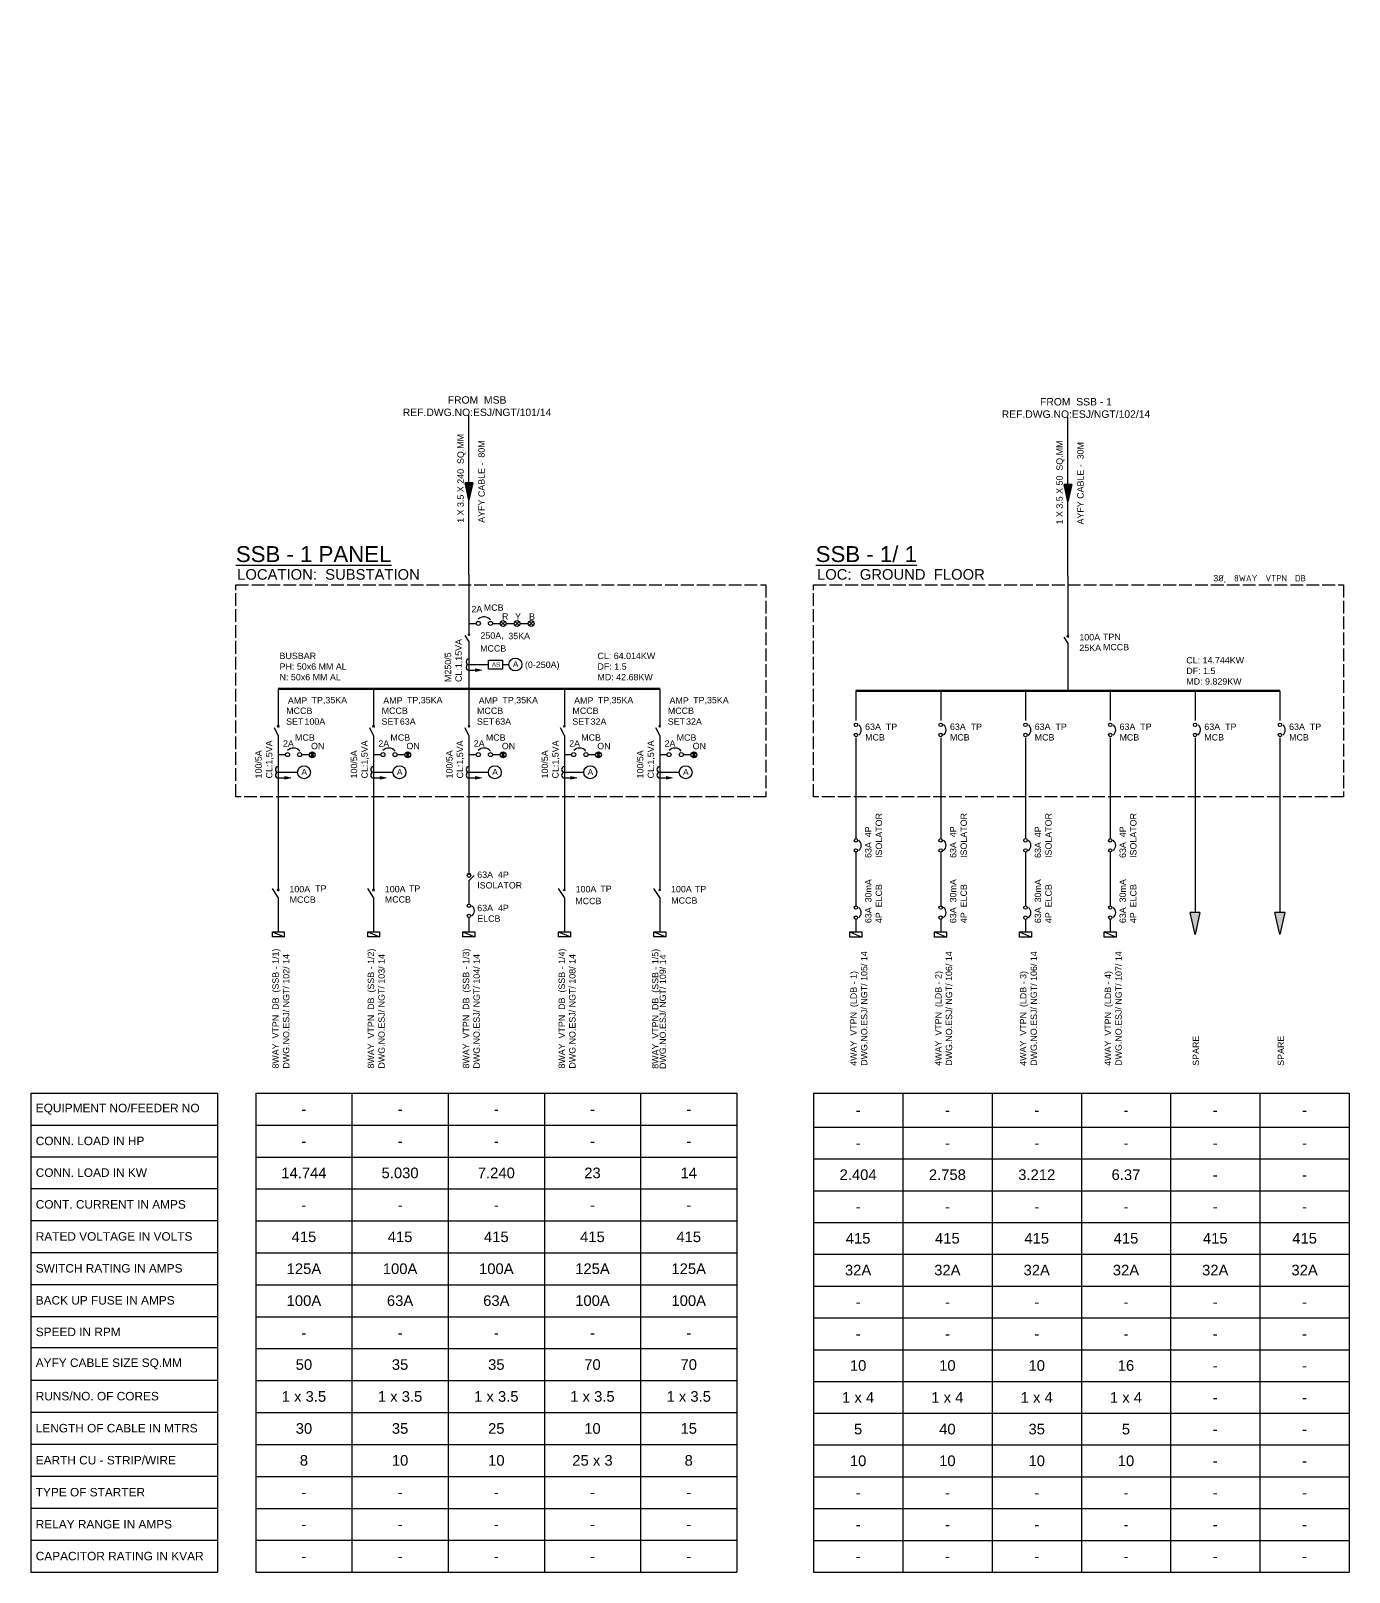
# Model space of a CAD drawing. Header units: millimetres. Extents: x 60 to 1303, y 100 to 1554.
import ezdxf

# ---------------------------------------------------------------- set-up
doc = ezdxf.new("R2010")
doc.units = ezdxf.units.MM
doc.linetypes.add('ACAD_ISO02W100', pattern=[15, 12, -3])
doc.layers.get('0').update_dxf_attribs({"plot": 0})
for name, color, linetype in [('Connection and Components', 1, 'Continuous'), ('Hatch', 18, 'Continuous'), ('Outline', 40, 'Continuous'), ('Table', 250, 'Continuous'), ('Text', 5, 'Continuous')]:
    doc.layers.add(name, color=color, linetype=linetype)
doc.styles.get("Standard").update_dxf_attribs({"font": 'arial.ttf'})

# ---------------------------------------------------------------- blocks, each defined once
blk = doc.blocks.new('arrow90deg')
for p, q in [((-1.48, 0.33), (-1.48, -0.33)), ((-1.48, 0.33), (0, 0)), ((0, 0), (-1.48, -0.33))]:
    blk.add_line(p, q)
blk = doc.blocks.new('*T6')
at = {"layer": 'Table', "color": 0, "linetype": 'ByBlock', "lineweight": -2, "transparency": 16777216}
for p, q in [((0, 0), (176.2, 0)), ((0, 0), (0, -451.9)), ((176.2, 0), (176.2, -451.9)), ((0, -30.2), (176.2, -30.2)), ((0, -60), (176.2, -60)), ((0, -89.9), (176.2, -89.9)), ((0, -120.1), (176.2, -120.1)), ((0, -150.3), (176.2, -150.3)), ((0, -180.4), (176.2, -180.4)), ((0, -210.6), (176.2, -210.6)), ((0, -240), (176.2, -240)), ((0, -270.8), (176.2, -270.8)), ((0, -301), (176.2, -301)), ((0, -331.2), (176.2, -331.2)), ((0, -361.4), (176.2, -361.4)), ((0, -391.6), (176.2, -391.6)), ((0, -421.7), (176.2, -421.7)), ((0, -451.9), (176.2, -451.9))]:
    blk.add_line(p, q, dxfattribs=at)
at = {"layer": 'Table', "color": 0, "transparency": 16777216, "char_height": 8, "width": 173.176, "attachment_point": 4}
for s, insert in [(' EQUIPMENT NO/FEEDER NO', (1.5, -15.1)), (' CONN. LOAD IN HP', (1.5, -45.1)), (' CONN. LOAD IN KW', (1.5, -75)), (' CONT. CURRENT IN AMPS', (1.5, -105)), (' RATED VOLTAGE IN VOLTS', (1.5, -135.2)), (' SWITCH RATING IN AMPS', (1.5, -165.3)), (' BACK UP FUSE IN AMPS', (1.5, -195.5)), (' SPEED IN RPM', (1.5, -225.3)), (' AYFY CABLE SIZE SQ.MM', (1.5, -255.4)), (' RUNS/NO. OF CORES', (1.5, -285.9)), (' LENGTH OF CABLE IN MTRS', (1.5, -316.1)), (' EARTH CU - STRIP/WIRE', (1.5, -346.3)), (' TYPE OF STARTER', (1.5, -376.5)), (' RELAY RANGE IN AMPS', (1.5, -406.7)), (' CAPACITOR RATING IN KVAR', (1.5, -436.8))]:
    blk.add_mtext(s, dxfattribs=dict(at, insert=insert))
blk = doc.blocks.new('*T7')
at = {"layer": 'Table', "color": 0, "linetype": 'ByBlock', "lineweight": -2, "transparency": 16777216}
for p, q in [((0, 0), (453.7, 0)), ((0, 0), (0, -451.9)), ((90.7, 0), (90.7, -451.9)), ((181.5, 0), (181.5, -451.9)), ((272.2, 0), (272.2, -451.9)), ((363, 0), (363, -451.9)), ((453.7, 0), (453.7, -451.9)), ((0, -30.1), (453.7, -30.1)), ((0, -60.3), (453.7, -60.3)), ((0, -90.4), (453.7, -90.4)), ((0, -120.5), (453.7, -120.5)), ((0, -150.6), (453.7, -150.6)), ((0, -180.8), (453.7, -180.8)), ((0, -210.9), (453.7, -210.9)), ((0, -241), (453.7, -241)), ((0, -271.2), (453.7, -271.2)), ((0, -301.3), (453.7, -301.3)), ((0, -331.4), (453.7, -331.4)), ((0, -361.5), (453.7, -361.5)), ((0, -391.7), (453.7, -391.7)), ((0, -421.8), (453.7, -421.8)), ((0, -451.9), (453.7, -451.9))]:
    blk.add_line(p, q, dxfattribs=at)
at = {"layer": 'Table', "color": 0, "transparency": 16777216, "char_height": 10, "width": 87.745, "attachment_point": 5}
for s, insert in [('-', (45.4, -15.1)), ('-', (136.1, -15.1)), ('-', (226.9, -15.1)), ('-', (317.6, -15.1)), ('-', (408.4, -15.1)), ('-', (45.4, -45.2)), ('-', (136.1, -45.2)), ('-', (226.9, -45.2)), ('-', (317.6, -45.2)), ('-', (408.4, -45.2)), ('14.744', (45.4, -75.3)), ('5.030', (136.1, -75.3)), ('7.240', (226.9, -75.3)), ('23', (317.6, -75.3)), ('14', (408.4, -75.3)), ('-', (45.4, -105.5)), ('-', (136.1, -105.5)), ('-', (226.9, -105.5)), ('-', (317.6, -105.5)), ('-', (408.4, -105.5)), ('415', (45.4, -135.6)), ('415', (136.1, -135.6)), ('415', (226.9, -135.6)), ('415', (317.6, -135.6)), ('415', (408.4, -135.6)), ('125A', (45.4, -165.7)), ('100A', (136.1, -165.7)), ('100A', (226.9, -165.7)), ('125A', (317.6, -165.7)), ('125A', (408.4, -165.7)), ('100A', (45.4, -195.8)), ('63A', (136.1, -195.8)), ('63A', (226.9, -195.8)), ('100A', (317.6, -195.8)), ('100A', (408.4, -195.8)), ('-', (45.4, -226)), ('-', (136.1, -226)), ('-', (226.9, -226)), ('-', (317.6, -226)), ('-', (408.4, -226)), ('50', (45.4, -256.1)), ('35', (136.1, -256.1)), ('35', (226.9, -256.1)), ('70', (317.6, -256.1)), ('70', (408.4, -256.1)), ('1 x 3.5', (45.4, -286.2)), ('1 x 3.5', (136.1, -286.2)), ('1 x 3.5', (226.9, -286.2)), ('1 x 3.5', (317.6, -286.2)), ('1 x 3.5', (408.4, -286.2)), ('30', (45.4, -316.4)), ('35', (136.1, -316.4)), ('25', (226.9, -316.4)), ('10', (317.6, -316.4)), ('15', (408.4, -316.4)), ('8', (45.4, -346.5)), ('10', (136.1, -346.5)), ('10', (226.9, -346.5)), ('25 x 3', (317.6, -346.5)), ('8', (408.4, -346.5)), ('-', (45.4, -376.6)), ('-', (136.1, -376.6)), ('-', (226.9, -376.6)), ('-', (317.6, -376.6)), ('-', (408.4, -376.6)), ('-', (45.4, -406.7)), ('-', (136.1, -406.7)), ('-', (226.9, -406.7)), ('-', (317.6, -406.7)), ('-', (408.4, -406.7)), ('-', (45.4, -436.9)), ('-', (136.1, -436.9)), ('-', (226.9, -436.9)), ('-', (317.6, -436.9)), ('-', (408.4, -436.9))]:
    blk.add_mtext(s, dxfattribs=dict(at, insert=insert))
blk = doc.blocks.new('*T8')
at = {"layer": 'Table', "color": 0, "linetype": 'ByBlock', "lineweight": -2, "transparency": 16777216}
for p, q in [((0, 0), (505.4, 0)), ((0, 0), (0, -451.9)), ((84.2, 0), (84.2, -451.9)), ((168.5, 0), (168.5, -451.9)), ((252.7, 0), (252.7, -451.9)), ((336.9, 0), (336.9, -451.9)), ((421.2, 0), (421.2, -451.9)), ((505.4, 0), (505.4, -451.9)), ((0, -32), (505.4, -32)), ((0, -62), (505.4, -62)), ((0, -92), (505.4, -92)), ((0, -122), (505.4, -122)), ((0, -152), (505.4, -152)), ((0, -182), (505.4, -182)), ((0, -212), (505.4, -212)), ((0, -242), (505.4, -242)), ((0, -272), (505.4, -272)), ((0, -302), (505.4, -302)), ((0, -331.9), (505.4, -331.9)), ((0, -361.9), (505.4, -361.9)), ((0, -391.9), (505.4, -391.9)), ((0, -421.9), (505.4, -421.9)), ((0, -451.9), (505.4, -451.9))]:
    blk.add_line(p, q, dxfattribs=at)
at = {"layer": 'Table', "color": 0, "transparency": 16777216, "char_height": 10, "width": 81.232, "attachment_point": 5}
for s, insert in [('-', (42.1, -16)), ('-', (126.3, -16)), ('-', (210.6, -16)), ('-', (294.8, -16)), ('-', (379, -16)), ('-', (463.3, -16)), ('-', (42.1, -47)), ('-', (126.3, -47)), ('-', (210.6, -47)), ('-', (294.8, -47)), ('-', (379, -47)), ('-', (463.3, -47)), ('2.404', (42.1, -77)), ('2.758', (126.3, -77)), ('3.212', (210.6, -77)), ('6.37', (294.8, -77)), ('-', (379, -77)), ('-', (463.3, -77)), ('-', (42.1, -107)), ('-', (126.3, -107)), ('-', (210.6, -107)), ('-', (294.8, -107)), ('-', (379, -107)), ('-', (463.3, -107)), ('415', (42.1, -137)), ('415', (126.3, -137)), ('415', (210.6, -137)), ('415', (294.8, -137)), ('415', (379, -137)), ('415', (463.3, -137)), ('32A', (42.1, -167)), ('32A', (126.3, -167)), ('32A', (210.6, -167)), ('32A', (294.8, -167)), ('32A', (379, -167)), ('32A', (463.3, -167)), ('-', (42.1, -197)), ('-', (126.3, -197)), ('-', (210.6, -197)), ('-', (294.8, -197)), ('-', (379, -197)), ('-', (463.3, -197)), ('-', (42.1, -227)), ('-', (126.3, -227)), ('-', (210.6, -227)), ('-', (294.8, -227)), ('-', (379, -227)), ('-', (463.3, -227)), ('10', (42.1, -257)), ('10', (126.3, -257)), ('10', (210.6, -257)), ('16', (294.8, -257)), ('-', (379, -257)), ('-', (463.3, -257)), ('1 x 4', (42.1, -287)), ('1 x 4', (126.3, -287)), ('1 x 4', (210.6, -287)), ('1 x 4', (294.8, -287)), ('-', (379, -287)), ('-', (463.3, -287)), ('5', (42.1, -317)), ('40', (126.3, -317)), ('35', (210.6, -317)), ('5', (294.8, -317)), ('-', (379, -317)), ('-', (463.3, -317)), ('10', (42.1, -346.9)), ('10', (126.3, -346.9)), ('10', (210.6, -346.9)), ('10', (294.8, -346.9)), ('-', (379, -346.9)), ('-', (463.3, -346.9)), ('-', (42.1, -376.9)), ('-', (126.3, -376.9)), ('-', (210.6, -376.9)), ('-', (294.8, -376.9)), ('-', (379, -376.9)), ('-', (463.3, -376.9)), ('-', (42.1, -406.9)), ('-', (126.3, -406.9)), ('-', (210.6, -406.9)), ('-', (294.8, -406.9)), ('-', (379, -406.9)), ('-', (463.3, -406.9)), ('-', (42.1, -436.9)), ('-', (126.3, -436.9)), ('-', (210.6, -436.9)), ('-', (294.8, -436.9)), ('-', (379, -436.9)), ('-', (463.3, -436.9))]:
    blk.add_mtext(s, dxfattribs=dict(at, insert=insert))

msp = doc.modelspace()

# ---------------------------------------------------------------- hatches: boundary and pattern name
h = msp.add_hatch()
h.set_pattern_fill('ANSI31', color=256, scale=140)
h.set_pattern_definition([(45, (-1628.418, -868.074), (-12.37437, 12.37437), [])])
h.paths.add_polyline_path([(508.5, 1553.4, 0.42523), (504.6, 1553.4), (506.6, 1551.5)])
h.paths.add_polyline_path([(506.6, 1551.5), (504.6, 1549.6, 0.42523), (508.5, 1549.6)])
h = msp.add_hatch()
h.set_pattern_fill('ANSI31', color=256, scale=140)
h.set_pattern_definition([(45, (-1808.418, -969.74), (-12.37437, 12.37437), [])])
h.paths.add_polyline_path([(327.2, 869.3), (325.2, 871.2), (323.2, 869.3, 0.42523)])
h = msp.add_hatch()
h.set_pattern_fill('ANSI31', color=256, scale=140)
h.set_pattern_definition([(45, (-1718.418, -969.74), (-12.37437, 12.37437), [])])
h.paths.add_polyline_path([(417.2, 869.3), (415.2, 871.2), (413.2, 869.3, 0.42523)])
h = msp.add_hatch()
h.set_pattern_fill('ANSI31', color=256, scale=140)
h.set_pattern_definition([(45, (-1628.418, -969.74), (-12.37437, 12.37437), [])])
h.paths.add_polyline_path([(507.2, 869.3), (505.2, 871.2), (503.2, 869.3, 0.42523)])
h = msp.add_hatch()
h.set_pattern_fill('ANSI31', color=256, scale=140)
h.set_pattern_definition([(45, (-1538.418, -969.74), (-12.37437, 12.37437), [])])
h.paths.add_polyline_path([(597.2, 869.3), (595.2, 871.2), (593.2, 869.3, 0.42523)])
h = msp.add_hatch()
h.set_pattern_fill('ANSI31', color=256, scale=140)
h.set_pattern_definition([(45, (-1448.418, -969.74), (-12.37437, 12.37437), [])])
h.paths.add_polyline_path([(687.2, 869.3), (685.2, 871.2), (683.2, 869.3, 0.42523)])
at = {"layer": 'Hatch', "lineweight": 158}
h = msp.add_hatch(color=250, dxfattribs=at)
h.dxf.hatch_style = 1
h.paths.add_polyline_path([(476.6, 1127.7), (469.4, 1127.7), (473, 1111.4)])
h = msp.add_hatch(color=250, dxfattribs=at)
h.dxf.hatch_style = 1
h.paths.add_polyline_path([(1041.6, 1126.1), (1034.4, 1126.1), (1038, 1109.8)])
at = {"layer": 'Hatch'}
h = msp.add_hatch(color=250, dxfattribs=at)
h.dxf.hatch_style = 1
h.paths.add_polyline_path([(479.3, 952.3), (479.3, 949.8), (484.8, 951)])
h = msp.add_hatch(color=250, dxfattribs=at)
h.dxf.hatch_style = 1
h.paths.add_polyline_path([(323.2, 873.2), (325.2, 871.2), (327.2, 873.2, 0.42523)])
h.paths.add_polyline_path([(327.2, 869.3), (325.2, 871.2), (323.2, 869.3, 0.42523)])
h = msp.add_hatch(color=250, dxfattribs=at)
h.dxf.hatch_style = 1
h.paths.add_polyline_path([(413.2, 873.2), (415.2, 871.2), (417.2, 873.2, 0.42523)])
h.paths.add_polyline_path([(417.2, 869.3), (415.2, 871.2), (413.2, 869.3, 0.42523)])
h = msp.add_hatch(color=250, dxfattribs=at)
h.dxf.hatch_style = 1
h.paths.add_polyline_path([(503.2, 873.2), (505.2, 871.2), (507.2, 873.2, 0.42523)])
h.paths.add_polyline_path([(507.2, 869.3), (505.2, 871.2), (503.2, 869.3, 0.42523)])
h = msp.add_hatch(color=250, dxfattribs=at)
h.dxf.hatch_style = 1
h.paths.add_polyline_path([(593.2, 873.2), (595.2, 871.2), (597.2, 873.2, 0.42523)])
h.paths.add_polyline_path([(597.2, 869.3), (595.2, 871.2), (593.2, 869.3, 0.42523)])
h = msp.add_hatch(color=250, dxfattribs=at)
h.dxf.hatch_style = 1
h.paths.add_polyline_path([(683.2, 873.2), (685.2, 871.2), (687.2, 873.2, 0.42523)])
h.paths.add_polyline_path([(687.2, 869.3), (685.2, 871.2), (683.2, 869.3, 0.42523)])
h = msp.add_hatch(color=250, dxfattribs=at)
h.dxf.hatch_style = 1
h.paths.add_polyline_path([(299.3, 850.6), (299.3, 848.1), (304.8, 849.4)])
h = msp.add_hatch(color=250, dxfattribs=at)
h.dxf.hatch_style = 1
h.paths.add_polyline_path([(389.3, 850.6), (389.3, 848.1), (394.8, 849.4)])
h = msp.add_hatch(color=250, dxfattribs=at)
h.dxf.hatch_style = 1
h.paths.add_polyline_path([(479.3, 850.6), (479.3, 848.1), (484.8, 849.4)])
h = msp.add_hatch(color=250, dxfattribs=at)
h.dxf.hatch_style = 1
h.paths.add_polyline_path([(569.3, 850.6), (569.3, 848.1), (574.8, 849.4)])
h = msp.add_hatch(color=250, dxfattribs=at)
h.dxf.hatch_style = 1
h.paths.add_polyline_path([(659.3, 850.6), (659.3, 848.1), (664.8, 849.4)])
at = {"layer": 'Hatch', "lineweight": 158}
h = msp.add_hatch(color=250, dxfattribs=at)
h.dxf.hatch_style = 1
h.paths.add_polyline_path([(1158, 701.7), (1162.6, 722.5), (1153.4, 722.5)])
h = msp.add_hatch(color=250, dxfattribs=at)
h.dxf.hatch_style = 1
h.paths.add_polyline_path([(1242.5, 722.5), (1233.4, 722.5), (1238, 701.7)])

# ---------------------------------------------------------------- linework, layer by layer
at = {"layer": 'Connection and Components'}
for p, q in [((473, 1127.7), (473, 1191.4)), ((1038, 1126.1), (1038, 1189.8)), ((473, 1041.4), (473, 1111.4)), ((1038, 1039.8), (1038, 1109.8)), ((473, 1041.4), (473, 984.6)), ((1038, 1039.8), (1038, 982.9)), ((473, 995.2), (479.9, 995.2)), ((495.2, 995.2), (502.5, 995.2)), ((503.2, 997), (507.2, 993.2)), ((507.2, 997), (503.2, 993.2)), ((508, 995.1), (515.7, 995.1)), ((516.5, 997), (520.4, 993.2)), ((520.4, 997), (516.5, 993.2)), ((521.2, 995.1), (528.9, 995.1)), ((529.7, 997), (533.7, 993.2)), ((533.7, 997), (529.7, 993.2)), ((473, 978.5), (469.4, 983.7)), ((472.1, 985.4), (473.8, 983.8)), ((473.8, 985.4), (472.1, 983.8)), ((473, 978.5), (473, 933.3)), ((1038, 976.8), (1034.4, 982.1)), ((1037.1, 983.7), (1038.8, 982.2)), ((1038.8, 983.7), (1037.1, 982.2)), ((1038, 976.8), (1038, 931.6)), ((473, 956.4), (491.3, 956.4)), ((473, 951), (479.3, 951)), ((504.7, 956.4), (510.7, 956.4)), ((293, 933.3), (293, 898.1)), ((383, 933.3), (383, 898.1)), ((473, 933.3), (473, 898.1)), ((563, 933.3), (563, 898.1)), ((653, 933.3), (653, 898.1)), ((838, 931.6), (838, 903.6)), ((918, 931.6), (918, 903.6)), ((998, 931.6), (998, 903.6)), ((1078, 931.6), (1078, 903.6)), ((1158, 931.6), (1158, 903.6)), ((1238, 931.6), (1238, 903.6)), ((293, 889.4), (289.4, 896.7)), ((292.1, 898.8), (293.8, 897.3)), ((293.8, 898.8), (292.1, 897.3)), ((293, 889.4), (293, 831.6)), ((383, 889.4), (379.4, 896.7)), ((382.1, 898.8), (383.8, 897.3)), ((383.8, 898.8), (382.1, 897.3)), ((383, 889.4), (383, 831.6)), ((473, 889.4), (469.4, 896.7)), ((472.1, 898.8), (473.8, 897.3)), ((473.8, 898.8), (472.1, 897.3)), ((473, 889.4), (473, 831.6)), ((563, 889.4), (559.4, 896.7)), ((562.1, 898.8), (563.8, 897.3)), ((563.8, 898.8), (562.1, 897.3)), ((563, 889.4), (563, 831.6)), ((653, 889.4), (649.4, 896.7)), ((652.1, 898.8), (653.8, 897.3)), ((653.8, 898.8), (652.1, 897.3)), ((653, 889.4), (653, 831.6)), ((838, 887.3), (838, 792.1)), ((918, 887.3), (918, 792.1)), ((998, 887.3), (998, 792.1)), ((1078, 887.3), (1078, 792.1)), ((1158, 887.3), (1158, 722.5)), ((1238, 887.3), (1238, 722.5)), ((323.2, 873.2), (327.2, 869.3)), ((327.2, 873.2), (323.2, 869.3)), ((413.2, 873.2), (417.2, 869.3)), ((417.2, 873.2), (413.2, 869.3)), ((503.2, 873.2), (507.2, 869.3)), ((507.2, 873.2), (503.2, 869.3)), ((593.2, 873.2), (597.2, 869.3)), ((597.2, 873.2), (593.2, 869.3)), ((683.2, 873.2), (687.2, 869.3)), ((687.2, 873.2), (683.2, 869.3)), ((293, 871.4), (299.9, 871.4)), ((315.2, 871.4), (322.5, 871.4)), ((383, 871.4), (389.9, 871.4)), ((405.2, 871.4), (412.5, 871.4)), ((473, 871.4), (479.9, 871.4)), ((495.2, 871.4), (502.5, 871.4)), ((563, 871.4), (569.9, 871.4)), ((585.2, 871.4), (592.5, 871.4)), ((653, 871.4), (659.9, 871.4)), ((675.2, 871.4), (682.5, 871.4)), ((293, 854.7), (311.3, 854.7)), ((293, 849.4), (299.3, 849.4)), ((383, 854.7), (401.3, 854.7)), ((383, 849.4), (389.3, 849.4)), ((473, 854.7), (491.3, 854.7)), ((473, 849.4), (479.3, 849.4)), ((563, 854.7), (581.3, 854.7)), ((563, 849.4), (569.3, 849.4)), ((653, 854.7), (671.3, 854.7)), ((653, 849.4), (659.3, 849.4)), ((293, 831.6), (293, 743.8)), ((383, 831.6), (383, 743.8)), ((473, 831.6), (473, 758.8)), ((563, 831.6), (563, 743.8)), ((653, 831.6), (653, 743.8)), ((838, 779.4), (838, 728.8)), ((918, 779.4), (918, 728.8)), ((998, 779.4), (998, 728.8)), ((1078, 779.4), (1078, 728.8)), ((471.4, 758.8), (474.6, 758.8)), ((473, 752.4), (477.9, 757.3)), ((293, 736.5), (287.5, 745.1)), ((292.1, 744.6), (293.8, 743)), ((293.8, 744.6), (292.1, 743)), ((383, 736.5), (377.5, 745.1)), ((382.1, 744.6), (383.8, 743)), ((383.8, 744.6), (382.1, 743)), ((473, 752.4), (473, 752.4)), ((473, 752.4), (473, 730.4)), ((563, 736.5), (557.5, 745.1)), ((562.1, 744.6), (563.8, 743)), ((563.8, 744.6), (562.1, 743)), ((653, 736.5), (647.5, 745.1)), ((652.1, 744.6), (653.8, 743)), ((653.8, 744.6), (652.1, 743)), ((293, 736.5), (293, 704.3)), ((383, 736.5), (383, 704.3)), ((563, 736.5), (563, 704.3)), ((653, 736.5), (653, 704.3)), ((473, 717.6), (473, 704.3)), ((838, 716), (838, 704.1)), ((918, 716), (918, 704.1)), ((998, 716), (998, 704.1)), ((1078, 716), (1078, 704.1)), ((287.5, 704.3), (298.7, 699.5)), ((377.5, 704.3), (388.7, 699.5)), ((467.3, 704.3), (478.6, 699.5)), ((557.5, 704.3), (568.7, 699.5)), ((647.5, 704.3), (658.7, 699.5)), ((832.3, 704.1), (843.6, 699.3)), ((912.3, 704.1), (923.6, 699.3)), ((992.3, 704.1), (1003.6, 699.3)), ((1072.3, 704.1), (1083.6, 699.3))]:
    msp.add_line(p, q, dxfattribs=at)
at = {"layer": 'Connection and Components', "lineweight": 50}
for p, q in [((293, 933.3), (653, 933.3)), ((838, 931.6), (1238, 931.6))]:
    msp.add_line(p, q, dxfattribs=at)
at = {"layer": 'Connection and Components'}
for points in [[(491.3, 960.6), (504.7, 960.6), (504.7, 952.1), (491.3, 952.1)], [(287.5, 704.3), (298.7, 704.3), (298.7, 699.5), (287.5, 699.5)], [(377.5, 704.3), (388.7, 704.3), (388.7, 699.5), (377.5, 699.5)], [(467.3, 704.3), (478.6, 704.3), (478.6, 699.5), (467.3, 699.5)], [(557.5, 704.3), (568.7, 704.3), (568.7, 699.5), (557.5, 699.5)], [(647.5, 704.3), (658.7, 704.3), (658.7, 699.5), (647.5, 699.5)], [(832.3, 704.1), (843.6, 704.1), (843.6, 699.3), (832.3, 699.3)], [(912.3, 704.1), (923.6, 704.1), (923.6, 699.3), (912.3, 699.3)], [(992.3, 704.1), (1003.6, 704.1), (1003.6, 699.3), (992.3, 699.3)], [(1072.3, 704.1), (1083.6, 704.1), (1083.6, 699.3), (1072.3, 699.3)]]:
    msp.add_lwpolyline(points, close=True, dxfattribs=at)
for centre, radius in [((481.8, 995.2), 1.93), ((493.3, 995.2), 1.93), ((505.2, 995.1), 2.75), ((518.4, 995.1), 2.75), ((531.7, 995.1), 2.75), ((516.8, 956.4), 6.1), ((838, 899.5), 1.61), ((838, 889.9), 1.61), ((918, 899.5), 1.61), ((918, 889.9), 1.61), ((998, 899.5), 1.61), ((998, 889.9), 1.61), ((1078, 899.5), 1.61), ((1078, 889.9), 1.61), ((1158, 899.5), 1.61), ((1158, 889.9), 1.61), ((1238, 899.5), 1.61), ((1238, 889.9), 1.61), ((301.8, 871.4), 1.93), ((313.3, 871.4), 1.93), ((325.2, 871.2), 2.75), ((391.8, 871.4), 1.93), ((403.3, 871.4), 1.93), ((415.2, 871.2), 2.75), ((481.8, 871.4), 1.93), ((493.3, 871.4), 1.93), ((505.2, 871.2), 2.75), ((571.8, 871.4), 1.93), ((583.3, 871.4), 1.93), ((595.2, 871.2), 2.75), ((661.8, 871.4), 1.93), ((673.3, 871.4), 1.93), ((685.2, 871.2), 2.75), ((317.4, 854.8), 6.1), ((407.4, 854.8), 6.1), ((497.4, 854.8), 6.1), ((587.4, 854.8), 6.1), ((677.4, 854.8), 6.1), ((838, 790.5), 1.61), ((918, 790.5), 1.61), ((998, 790.5), 1.61), ((1078, 790.5), 1.61), ((838, 781), 1.61), ((918, 781), 1.61), ((998, 781), 1.61), ((1078, 781), 1.61), ((473, 757.2), 1.61), ((473, 728.8), 1.61), ((838, 727.1), 1.61), ((918, 727.1), 1.61), ((998, 727.1), 1.61), ((1078, 727.1), 1.61), ((473, 719.2), 1.61), ((838, 717.6), 1.61), ((918, 717.6), 1.61), ((998, 717.6), 1.61), ((1078, 717.6), 1.61)]:
    msp.add_circle(centre, radius, dxfattribs=at)
for centre, radius, start, end in [((487.3, 993.8), 7.59, 37.9069, 136.2509), ((473, 959), 2.66, 90, 270), ((473, 953.7), 2.66, 90, 270), ((837.1, 894.7), 6, 306.4698, 52.1468), ((917.1, 894.7), 6, 306.4698, 52.1468), ((997.1, 894.7), 6, 306.4698, 52.1468), ((1077.1, 894.7), 6, 306.4698, 52.1468), ((1157.1, 894.7), 6, 306.4698, 52.1468), ((1237.1, 894.7), 6, 306.4698, 52.1468), ((307.3, 870), 7.59, 37.9069, 136.2509), ((397.3, 870), 7.59, 37.9069, 136.2509), ((487.3, 870), 7.59, 37.9069, 136.2509), ((577.3, 870), 7.59, 37.9069, 136.2509), ((667.3, 870), 7.59, 37.9069, 136.2509), ((293, 857.4), 2.66, 90, 270), ((383, 857.4), 2.66, 90, 270), ((473, 857.4), 2.66, 90, 270), ((563, 857.4), 2.66, 90, 270), ((653, 857.4), 2.66, 90, 270), ((293, 852), 2.66, 90, 270), ((383, 852), 2.66, 90, 270), ((473, 852), 2.66, 90, 270), ((563, 852), 2.66, 90, 270), ((653, 852), 2.66, 90, 270), ((837.1, 785.8), 6, 306.4698, 52.1468), ((917.1, 785.8), 6, 306.4698, 52.1468), ((997.1, 785.8), 6, 306.4698, 52.1468), ((1077.1, 785.8), 6, 306.4698, 52.1468), ((472.1, 724.1), 6, 306.4698, 52.1468), ((837.1, 722.4), 6, 306.4698, 52.1468), ((917.1, 722.4), 6, 306.4698, 52.1468), ((997.1, 722.4), 6, 306.4698, 52.1468), ((1077.1, 722.4), 6, 306.4698, 52.1468)]:
    msp.add_arc(centre, radius, start, end, dxfattribs=at)
at = {"layer": 'Outline', "linetype": 'ACAD_ISO02W100'}
for points in [[(253, 1031.6), (753, 1031.6), (753, 831.6), (253, 831.6)], [(798, 1031.6), (1298, 1031.6), (1298, 831.6), (798, 831.6)]]:
    msp.add_lwpolyline(points, close=True, dxfattribs=at)

# ---------------------------------------------------------------- block references
for name, p in [('*T6', (59.7, 552)), ('*T7', (271.9, 552)), ('*T8', (798, 552))]:
    msp.add_blockref(name, p)
at = {"layer": 'Connection and Components', "xscale": 3.757190204981267, "yscale": 3.757190204981267, "zscale": 3.757190204981267}
msp.add_blockref('arrow90deg', (484.8, 951), dxfattribs=at)
at = {"layer": 'Hatch', "lineweight": 158, "rotation": 270}
for p, xscale, yscale, zscale in [((473, 1111.4), 11, 11, 11), ((1038, 1109.8), 11, 11, 11), ((1158, 701.7), 14, 14, 14), ((1238, 701.7), 14, 14, 14)]:
    msp.add_blockref('arrow90deg', p, dxfattribs=dict(at, xscale=xscale, yscale=yscale, zscale=zscale))
at = {"layer": 'Hatch', "xscale": 3.757190204981267, "yscale": 3.757190204981267, "zscale": 3.757190204981267}
for p in [(304.8, 849.4), (394.8, 849.4), (484.8, 849.4), (574.8, 849.4), (664.8, 849.4)]:
    msp.add_blockref('arrow90deg', p, dxfattribs=at)

# ---------------------------------------------------------------- texts
at = {"layer": 'Text', "color": 219, "true_color": 0x642165}
for s, p in [('%%USSB - 1 PANEL', (253.1, 1053.1)), ('%%USSB - 1/ 1', (800.1, 1053.1))]:
    msp.add_text(s, height=15, dxfattribs=at).set_placement(p)
at = {"layer": 'Text', "lineweight": 158}
for s, p in [('8WAY  VTPN  DB  (SSB - 1/5)', (651.7, 575)), ('DWG.NO.ESJ/ NGT/ 109/ 14', (658.8, 574.8))]:
    msp.add_text(s, height=6, rotation=90, dxfattribs=at).set_placement(p)
at = {"layer": 'Text', "lineweight": 158, "attachment_point": 1}
for s, width, gutter_width, insert, char_height in [('\\pxqc;FROM  MSB\\PREF.DWG.NO:ESJ/NGT/101/14', 166.064, 91.5, (397.6, 1209.5), 7), ('\\pxqc;FROM  SSB - 1\\PREF.DWG.NO:ESJ/NGT/102/14', 166.064, 91.5, (962.6, 1207.8), 7), ('LOCATION:  SUBSTATION', 175.351, 12.5, (254.3, 1046.4), 10), ('LOC:  GROUND  FLOOR', 160.07, 12.5, (801.3, 1046.4), 10), ('3{\\fISOCPEUR|b0|i0|c0|p34;%%C,  8WAY  VTPN  DB}', 112.645, 91.5, (1175.2, 1040.8), 6), ('25KA', 13.919, 91.5, (1048.8, 975.1), 6), ('BUSBAR\\PPH: 50x6 MM AL\\PN: 50x6 MM AL', 80.431, 91.5, (294.3, 967.5), 6), ('CL: 64.014KW\\PDF: 1.5\\PMD: 42.68KW', 57.572, 91.5, (594.2, 967.5), 6), ('CL: 14.744KW\\PDF: 1.5\\PMD: 9.829KW', 57.572, 91.5, (1149.7, 963.4), 6), ('AS', 9.887, 12.5, (494.6, 958.5), 4.2), ('(0-250A)', 21.199, 12.5, (525.8, 959.2), 6)]:
    msp.add_mtext_dynamic_manual_height_columns(s, width=width, gutter_width=gutter_width, heights=[0], dxfattribs=dict(at, insert=insert, char_height=char_height))
at = {"layer": 'Text', "lineweight": 158, "char_height": 6, "attachment_point": 1, "rotation": 90}
for s, width, gutter_width, insert in [('1 X 3.5 X 240  SQ.MM', 104.935, 12.5, (462.1, 1090.1)), ('AYFY CABLE -  80M', 95.632, 12.5, (481.8, 1090.1)), ('1 X 3.5 X 50  SQ.MM', 104.935, 12.5, (1027.1, 1088.5)), ('AYFY CABLE -  30M', 95.632, 12.5, (1046.8, 1088.5)), ('SPARE', 95.103, 91.5, (1155.7, 577.8)), ('SPARE', 95.103, 91.5, (1235.9, 577.8))]:
    msp.add_mtext_dynamic_manual_height_columns(s, width=width, gutter_width=gutter_width, heights=[0], dxfattribs=dict(at, insert=insert))
at = {"layer": 'Text', "attachment_point": 1}
for s, width, gutter_width, insert, char_height in [('2A', 7.484, 21, (475.3, 1011.7), 6), ('R', 5.88, 21, (504.1, 1004.7), 6), ('Y', 5.88, 21, (516.5, 1004.7), 6), ('B', 5.88, 21, (529.7, 1004.7), 6), ('A', 4.035, 140, (514.4, 959.5), 5.6), ('63A  TP\\PMCB', 29.793, 21, (846.7, 900.7), 6), ('63A  TP\\PMCB', 36.537, 21, (926.7, 900.7), 6), ('63A  TP\\PMCB', 35.847, 21, (1006.7, 900.7), 6), ('63A  TP\\PMCB', 35.157, 21, (1086.7, 900.7), 6), ('63A  TP\\PMCB', 32.045, 21, (1166.7, 900.7), 6), ('63A  TP\\PMCB', 33.171, 21, (1246.7, 900.7), 6), ('2A', 7.484, 21, (297.5, 884.9), 6), ('ON', 5.88, 21, (324, 882.5), 6), ('2A', 7.484, 21, (387.5, 884.9), 6), ('ON', 5.88, 21, (414, 882.5), 6), ('2A', 7.484, 21, (477.5, 884.9), 6), ('ON', 5.88, 21, (504, 882.5), 6), ('2A', 7.484, 21, (567.5, 884.9), 6), ('ON', 5.88, 21, (594, 882.5), 6), ('2A', 7.484, 21, (657.5, 884.9), 6), ('ON', 5.88, 21, (684, 882.5), 6), ('A', 4.035, 140, (315, 857.8), 5.6), ('A', 4.035, 140, (405, 857.8), 5.6), ('A', 4.035, 140, (495, 857.8), 5.6), ('A', 4.035, 140, (585, 857.8), 5.6), ('A', 4.035, 140, (675, 857.8), 5.6), ('63A  4P\\PISOLATOR', 34.163, 21, (480.8, 761.1), 6), ('63A  4P\\PELCB', 34.9, 21, (480.8, 729.7), 6)]:
    msp.add_mtext_dynamic_manual_height_columns(s, width=width, gutter_width=gutter_width, heights=[0], dxfattribs=dict(at, insert=insert, char_height=char_height))
at = {"layer": 'Text', "char_height": 6, "attachment_point": 1, "rotation": 90}
for s, width, gutter_width, insert in [('M250/5\\PCL:1,15VA', 28.485, 140, (450.2, 939.9)), ('100/5A\\PCL:1,5VA', 28.485, 140, (271.5, 848.9)), ('100/5A\\PCL:1,5VA', 28.485, 140, (361.5, 848.9)), ('100/5A\\PCL:1,5VA', 28.485, 140, (451.5, 848.9)), ('100/5A\\PCL:1,5VA', 28.485, 140, (541.5, 848.9)), ('100/5A\\PCL:1,5VA', 28.485, 140, (631.5, 848.9)), ('63A  4P\\PISOLATOR', 57.497, 21, (846.7, 773.9)), ('63A  4P\\PISOLATOR', 57.497, 21, (926.7, 773.9)), ('63A  4P\\PISOLATOR', 57.497, 21, (1006.7, 773.9)), ('63A  4P\\PISOLATOR', 57.497, 21, (1086.7, 773.9)), ('63A  30mA\\P4P  ELCB', 46.983, 21, (846.7, 712.4)), ('63A  30mA\\P4P  ELCB', 46.983, 21, (926.7, 712.4)), ('63A  30mA\\P4P  ELCB', 46.983, 21, (1006.7, 712.4)), ('63A  30mA\\P4P  ELCB', 46.983, 21, (1086.7, 712.4)), ('8WAY  VTPN  DB  (SSB - 1/1)\\PDWG.NO.ESJ/ NGT/ 102/ 14', 141.637, 21, (287.5, 575.2)), ('8WAY  VTPN  DB  (SSB - 1/2)\\PDWG.NO.ESJ/ NGT/ 103/ 14', 141.637, 21, (377.5, 575.2)), ('8WAY  VTPN  DB  (SSB - 1/3)\\PDWG.NO.ESJ/ NGT/ 104/ 14', 141.637, 21, (467.2, 575.2)), ('8WAY  VTPN  DB  (SSB - 1/4)\\PDWG.NO.ESJ/ NGT/ 108/ 14', 141.637, 21, (557.5, 575.2)), ('4WAY  VTPN  (LDB - 1)\\PDWG.NO.ESJ/ NGT/ 105/ 14', 141.637, 21, (832.8, 577.8)), ('4WAY  VTPN  (LDB - 2)\\PDWG.NO.ESJ/ NGT/ 106/ 14', 141.637, 21, (912.8, 577.8)), ('4WAY  VTPN  (LDB - 3)\\PDWG.NO.ESJ/ NGT/ 106/ 14', 141.637, 21, (992.8, 577.8)), ('4WAY  VTPN  (LDB - 4)\\PDWG.NO.ESJ/ NGT/ 107/ 14', 141.637, 21, (1072.8, 577.8))]:
    msp.add_mtext_dynamic_manual_height_columns(s, width=width, gutter_width=gutter_width, heights=[0], dxfattribs=dict(at, insert=insert))
at = {"layer": 'Text'}
for tag, p, s in [('MCB', (487, 1007.1), ''), ('250A,', (483.8, 980.7), ''), ('35KA', (510.1, 980.3), '35KA'), ('100A', (1048.8, 979.1), ''), ('TPN', (1071.1, 979.5), ''), ('AMP', (302.2, 919.4), '125A'), ('TP,35KA', (324.5, 919.8), 'TP,35KA'), ('AMP', (392.2, 919.4), '125A'), ('TP,35KA', (414.5, 919.8), 'TP,35KA'), ('AMP', (482.2, 919.4), '125A'), ('TP,35KA', (504.5, 919.8), 'TP,35KA'), ('AMP', (572.2, 919.4), '125A'), ('TP,35KA', (594.5, 919.8), 'TP,35KA'), ('AMP', (662.2, 919.4), '125A'), ('TP,35KA', (684.5, 919.8), 'TP,35KA'), ('100A', (317.8, 899.6), '100A'), ('63A', (407.8, 899.6), '100A'), ('63A', (497.8, 899.6), '100A'), ('32A', (587.8, 899.6), '100A'), ('32A', (677.8, 899.6), '100A'), ('MCB', (308.9, 884.5), ''), ('MCB', (398.9, 884.5), ''), ('MCB', (488.9, 884.5), ''), ('MCB', (578.9, 884.5), ''), ('MCB', (668.9, 884.5), ''), ('100A', (303.6, 741.5), '100A'), ('100A', (393.6, 741.5), '100A'), ('100A', (573.6, 741.5), '100A'), ('100A', (663.6, 741.5), '100A')]:
    msp.add_attdef(tag, p, s, height=6, dxfattribs=at)
at = {"layer": 'Text', "flags": 2}
for tag, p, s in [('MCCB', (483.5, 968.6), 'MCCB'), ('MCCB', (1071.1, 969.8), 'MCCB'), ('SET', (300.5, 899.6), 'SET'), ('MCCB', (300.6, 909.8), 'MCCB'), ('SET', (390.5, 899.6), 'SET'), ('MCCB', (390.6, 909.8), 'MCCB'), ('SET', (480.5, 899.6), 'SET'), ('MCCB', (480.6, 909.8), 'MCCB'), ('SET', (570.5, 899.6), 'SET'), ('MCCB', (570.6, 909.8), 'MCCB'), ('SET', (660.5, 899.6), 'SET'), ('MCCB', (660.6, 909.8), 'MCCB'), ('TP', (327.9, 742), 'TP'), ('TP', (416.4, 742), 'TP'), ('TP', (596.9, 741.8), 'TP'), ('TP', (686.1, 741.5), 'TP'), ('MCCB', (303.8, 731.6), 'MCCB'), ('MCCB', (393.6, 731.8), 'MCCB'), ('MCCB', (573.3, 730.3), 'MCCB'), ('MCCB', (663.8, 730.8), 'MCCB')]:
    msp.add_attdef(tag, p, s, height=6, dxfattribs=at)

doc.saveas('drawing.dxf')
